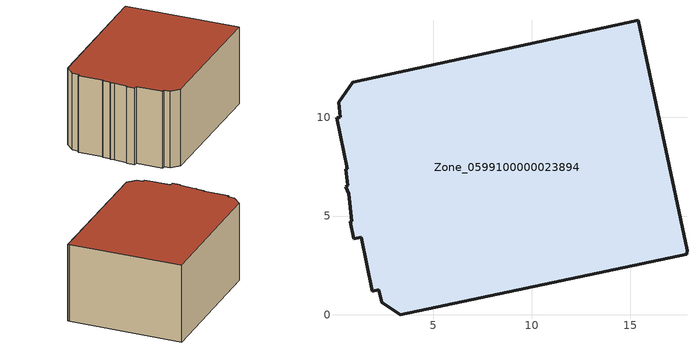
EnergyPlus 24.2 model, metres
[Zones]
Zone_0599100000023894
 floor ground (C_G): 0.93,11.79 15.4,14.93 17.87,3.27 17.86,3.07 3.34,0 2.4,0.62 2.23,1.26 1.93,1.19 1.36,3.92 0.97,3.84 0.79,4.71 0.87,4.73 0.71,6.14 0.56,6.49 0.67,6.56 0.58,7.38 0.64,7.4 0.1,9.97 0.29,10.01 0.21,10.76 z0
 wall outside (C_F): 0.79,4.71 0.97,3.84 1.36,3.92 1.93,1.19 2.23,1.26 2.4,0.62 3.34,0 17.86,3.07 17.87,3.27 15.4,14.93 0.93,11.79 0.21,10.76 0.29,10.01 0.1,9.97 0.64,7.4 0.58,7.38 0.67,6.56 0.56,6.49 0.71,6.14 0.87,4.73 0.79,4.71 z0:8.39
 roof outside (C_R): 0.71,6.14 0.87,4.73 0.79,4.71 0.97,3.84 1.36,3.92 1.93,1.19 2.23,1.26 2.4,0.62 3.34,0 17.86,3.07 17.87,3.27 15.4,14.93 0.93,11.79 0.21,10.76 0.29,10.01 0.1,9.97 0.64,7.4 0.58,7.38 0.67,6.56 0.56,6.49 z8.39
[BUILDING]
Pand.0599100000023894: North Axis=0; Terrain=City; Loads Convergence Tolerance Value=0.04; Temperature Convergence Tolerance Value=0.4; Solar Distribution=FullExterior; Maximum Number of Warmup Days=25; Minimum Number of Warmup Days=1
[Site:Location]
Rotterdam.The.Hague.AP_ZH_NLD Design_Conditions: Latitude=51.96; Longitude=4.45; Time Zone=1; Elevation=-4.5
[SITE:GROUNDTEMPERATURE:BUILDINGSURFACE]
18, 18, 18, 18, 18, 18, 18, 18, 18, 18, 18, 18
[MATERIAL] Thermal Absorptance=0.9; Solar Absorptance=0.7; Visible Absorptance=0.7
Name | Roughness | Thickness | Conductivity | Density | Specific Heat
G.D.1965 | MediumSmooth | 0.15 | 1 | 540 | 1210
F.D.1965 | Rough | 0.3 | 0.857143 | 1920 | 840
R.D.1965 | MediumRough | 0.2 | 0.08 | 1500 | 1000
[CONSTRUCTION]
C_G: G.D.1965
C_F: F.D.1965
C_R: R.D.1965
[ZONE]
Zone_0599100000023894: Type=1; Multiplier=1; Ceiling Height=Autocalculate; Volume=Autocalculate; Floor Area=autocalculate; Part of Total Floor Area=Yes
[ZONEINFILTRATION:DESIGNFLOWRATE]
Infil_Zone_0599100000023894: Zone or ZoneList or Space or SpaceList=Zone_0599100000023894; Schedule=AlwaysOn; Design Flow Rate Calculation Method=Flow/Area; Flow Rate per Floor Area=0.0042; Constant Term Coefficient=1; Temperature Term Coefficient=0; Velocity Term Coefficient=0; Velocity Squared Term Coefficient=0
[HVACTEMPLATE:ZONE:IDEALLOADSAIRSYSTEM]
Zone_0599100000023894: Maximum Heating Supply Air Temperature=50; Minimum Cooling Supply Air Temperature=13; Maximum Heating Supply Air Humidity Ratio=0.0156; Minimum Cooling Supply Air Humidity Ratio=0.0077; Heating Limit=NoLimit; Cooling Limit=NoLimit; Dehumidification Control Type=ConstantSensibleHeatRatio; Cooling Sensible Heat Ratio=0.7; Dehumidification Setpoint=60; Humidification Control Type=None; Humidification Setpoint=30; Outdoor Air Method=None; Outdoor Air Flow Rate per Person=0.00944; Outdoor Air Flow Rate per Zone Floor Area=0; Outdoor Air Flow Rate per Zone=0; Demand Controlled Ventilation Type=None; Outdoor Air Economizer Type=NoEconomizer; Heat Recovery Type=None; Sensible Heat Recovery Effectiveness=0.7; Latent Heat Recovery Effectiveness=0.65
[ZONECONTROL:THERMOSTAT]
ThermostatControl_Zone_0599100000023894: Zone or ZoneList=Zone_0599100000023894; Control Type Schedule=DualSetpointControlType; Control 1=Thermostat_Zone_0599100000023894; Temperature Difference Between Cutout And Setpoint=0
[THERMOSTATSETPOINT:DUALSETPOINT]
Thermostat_Zone_0599100000023894: Heating Setpoint Temperature Schedule=HeatingSetpoint_Zone_0599100000023894; Cooling Setpoint Temperature Schedule=CoolingSetpoint_Zone_0599100000023894
[SCHEDULE:COMPACT]
HeatingSetpoint_Zone_0599100000023894: Through: 12/31, For: AllDays, Until: 24:00, 21
CoolingSetpoint_Zone_0599100000023894: Through: 12/31, For: AllDays, Until: 24:00, 24
DualSetpointControlType: Through: 12/31, For: AllDays, Until: 24:00, 4
AlwaysOn: Through: 12/31, For: AllDays, Until: 24:00, 1
